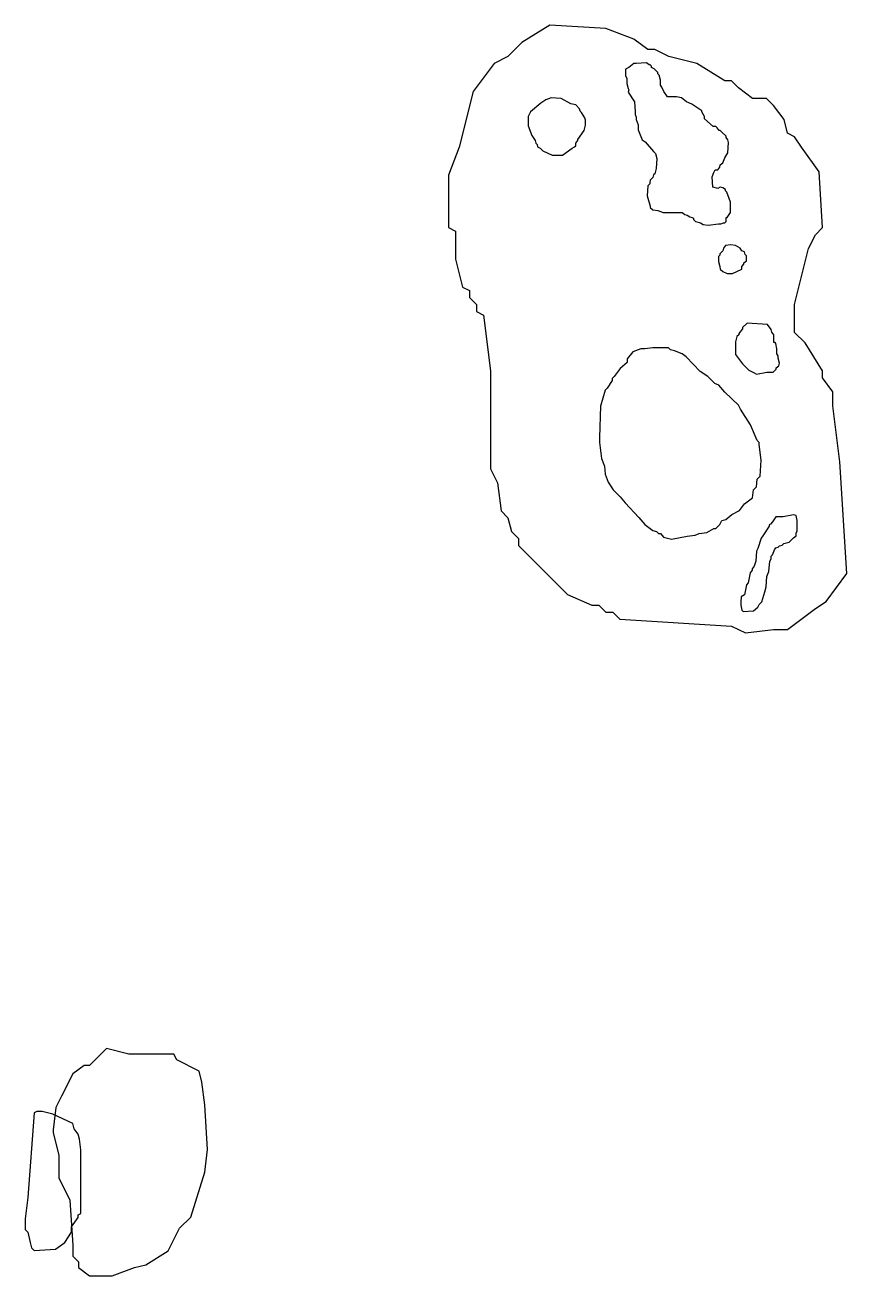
# Model space of a CAD drawing. Header units: metres. Extents: x 7.17 to 8.33, y 8.72 to 10.48.
import ezdxf

# ---------------------------------------------------------------- set-up
doc = ezdxf.new("R2010")
doc.units = ezdxf.units.M

msp = doc.modelspace()

# ---------------------------------------------------------------- linework, layer by layer
at = {"color": 31}
for points in [[(7.7686, 10.1957), (7.77845, 10.1908), (7.77845, 10.1514), (7.7883, 10.112), (7.79814, 10.1071), (7.79814, 10.0972), (7.80799, 10.0874), (7.80799, 10.0775), (7.81783, 10.0726), (7.82768, 9.99383), (7.82768, 9.91506), (7.82768, 9.87568), (7.82768, 9.85598), (7.83753, 9.83629), (7.84245, 9.79691), (7.8523, 9.78706), (7.85722, 9.76737), (7.86706, 9.75752), (7.86706, 9.74768), (7.93599, 9.67875), (7.97045, 9.66398), (7.98029, 9.66398), (7.99014, 9.65414), (7.99999, 9.65414), (8.00983, 9.64429), (8.16737, 9.63445), (8.18706, 9.6246), (8.22645, 9.62952), (8.24614, 9.62952), (8.28553, 9.65906), (8.30029, 9.66891), (8.32983, 9.70829), (8.31999, 9.86583), (8.31014, 9.9446), (8.31014, 9.96429), (8.29537, 9.98398), (8.29537, 9.99383), (8.27076, 10.0332), (8.25599, 10.048), (8.25599, 10.0874), (8.27568, 10.1661), (8.28553, 10.1858), (8.29537, 10.1957), (8.29045, 10.2744), (8.26583, 10.3089), (8.25599, 10.3237), (8.24614, 10.3286), (8.24122, 10.3483), (8.22645, 10.368), (8.2166, 10.3778), (8.19691, 10.3778), (8.17722, 10.3926), (8.16737, 10.4024), (8.15753, 10.4024), (8.11814, 10.4271), (8.07876, 10.4369), (8.05906, 10.4468), (8.04922, 10.4468), (8.02953, 10.4615), (7.99014, 10.4763), (7.91137, 10.4812), (7.87199, 10.4566), (7.8523, 10.4369), (7.8326, 10.4271), (7.80306, 10.3877), (7.78337, 10.3089), (7.7686, 10.2695), (7.7686, 10.2301), (7.7686, 10.2104), (7.7686, 10.2006)], [(7.2115, 8.92043), (7.21941, 8.88878), (7.21941, 8.85713), (7.23524, 8.82549), (7.23919, 8.76219), (7.23919, 8.74637), (7.2471, 8.73846), (7.2471, 8.73055), (7.26293, 8.71868), (7.29457, 8.71868), (7.32622, 8.73055), (7.34204, 8.7345), (7.37369, 8.75428), (7.38951, 8.78593), (7.40534, 8.80175), (7.42512, 8.86504), (7.42907, 8.89669), (7.42512, 8.95998), (7.42116, 8.99163), (7.41721, 9.00745), (7.38556, 9.02328), (7.3816, 9.03119), (7.31831, 9.03119), (7.28666, 9.0391), (7.26293, 9.01537), (7.25502, 9.01537), (7.23919, 9.0035), (7.22337, 8.97185), (7.21546, 8.95603), (7.2115, 8.92438)]]:
    msp.add_lwpolyline(points, close=True, dxfattribs=at)
at = {"color": 227}
for points in [[(8.01781, 10.4098), (8.0196, 10.4062), (8.0196, 10.399), (8.0214, 10.3919), (8.02229, 10.3901), (8.0214, 10.3865), (8.03036, 10.373), (8.03126, 10.3587), (8.03126, 10.3551), (8.03305, 10.3515), (8.03305, 10.3479), (8.03574, 10.3408), (8.03574, 10.3336), (8.04112, 10.3192), (8.0456, 10.3166), (8.05726, 10.3031), (8.05995, 10.3004), (8.06174, 10.2932), (8.06085, 10.2789), (8.05905, 10.2717), (8.05726, 10.2699), (8.05636, 10.2663), (8.05278, 10.2628), (8.05188, 10.2592), (8.05188, 10.2574), (8.04919, 10.2547), (8.04829, 10.2403), (8.05278, 10.226), (8.05278, 10.2242), (8.05636, 10.2206), (8.06354, 10.2197), (8.07071, 10.217), (8.08505, 10.217), (8.09223, 10.217), (8.09581, 10.217), (8.0976, 10.217), (8.10119, 10.2143), (8.10478, 10.2135), (8.10836, 10.2108), (8.11195, 10.2099), (8.11374, 10.209), (8.11374, 10.2072), (8.11643, 10.2045), (8.1236, 10.2027), (8.12719, 10.2), (8.13436, 10.1991), (8.14871, 10.2009), (8.15229, 10.2009), (8.15588, 10.2027), (8.15767, 10.2027), (8.15947, 10.2045), (8.15947, 10.2081), (8.15947, 10.2099), (8.16126, 10.2099), (8.16574, 10.217), (8.16574, 10.2314), (8.16036, 10.2457), (8.15857, 10.2475), (8.15857, 10.2493), (8.15498, 10.252), (8.1514, 10.2529), (8.14781, 10.2511), (8.14064, 10.2529), (8.13974, 10.2672), (8.14243, 10.2735), (8.14422, 10.2771), (8.14781, 10.2771), (8.1505, 10.2807), (8.1514, 10.2843), (8.15498, 10.287), (8.15767, 10.2941), (8.16216, 10.3013), (8.16305, 10.3157), (8.16216, 10.3192), (8.15947, 10.3228), (8.15947, 10.3246), (8.15319, 10.3309), (8.1514, 10.3327), (8.1496, 10.3327), (8.14691, 10.3363), (8.14512, 10.3381), (8.14154, 10.3381), (8.12898, 10.3488), (8.12898, 10.3524), (8.1254, 10.3587), (8.1254, 10.3605), (8.11105, 10.3695), (8.10388, 10.373), (8.09671, 10.3784), (8.08954, 10.3802), (8.08236, 10.3802), (8.07878, 10.3802), (8.07698, 10.3802), (8.0716, 10.3874), (8.06891, 10.3937), (8.06712, 10.3963), (8.06712, 10.4035), (8.06533, 10.4107), (8.06354, 10.4125), (8.06354, 10.4143), (8.05816, 10.4197), (8.05457, 10.4215), (8.05457, 10.4232), (8.05278, 10.425), (8.05098, 10.425), (8.0474, 10.4277), (8.03305, 10.4268), (8.02947, 10.4268), (8.02229, 10.4215), (8.01781, 10.4188), (8.01781, 10.4116), (8.01781, 10.4107)], [(7.88064, 10.339), (7.88602, 10.3255), (7.8905, 10.3183), (7.8914, 10.3148), (7.89319, 10.313), (7.89409, 10.3094), (7.89767, 10.3076), (7.90126, 10.304), (7.91471, 10.2977), (7.92905, 10.2977), (7.9425, 10.3076), (7.94609, 10.3094), (7.94788, 10.3112), (7.94788, 10.3148), (7.95057, 10.3183), (7.95057, 10.3201), (7.95954, 10.3327), (7.96133, 10.3399), (7.96133, 10.347), (7.96043, 10.3506), (7.95595, 10.3578), (7.95416, 10.3596), (7.95326, 10.3632), (7.94788, 10.3686), (7.94071, 10.3703), (7.92726, 10.3775), (7.91292, 10.3784), (7.90574, 10.3757), (7.89857, 10.3712), (7.88423, 10.3587), (7.88064, 10.3524), (7.88064, 10.3452), (7.88064, 10.3417), (7.88064, 10.3399)], [(8.14871, 10.148), (8.1505, 10.1408), (8.1514, 10.1372), (8.15498, 10.1337), (8.16126, 10.131), (8.16843, 10.131), (8.18188, 10.1372), (8.18188, 10.1408), (8.18457, 10.1444), (8.18457, 10.1462), (8.18816, 10.1489), (8.18816, 10.1561), (8.18636, 10.1579), (8.18547, 10.1615), (8.18188, 10.1632), (8.17919, 10.1668), (8.17291, 10.1704), (8.16574, 10.1713), (8.15857, 10.1704), (8.15588, 10.1668), (8.15498, 10.1632), (8.1505, 10.1588), (8.1505, 10.157), (8.14871, 10.1552), (8.14871, 10.1489)], [(8.17291, 10.0171), (8.18278, 10.0037), (8.18816, 9.99828), (8.19174, 9.9947), (8.19891, 9.99111), (8.2025, 9.98932), (8.21685, 9.99201), (8.22402, 9.99201), (8.22581, 9.99201), (8.23029, 9.99649), (8.23029, 9.99828), (8.23388, 10.001), (8.23478, 10.0046), (8.23298, 10.0117), (8.23298, 10.0153), (8.23119, 10.018), (8.23119, 10.0252), (8.2294, 10.0324), (8.2285, 10.0341), (8.22671, 10.0341), (8.22671, 10.0413), (8.22671, 10.0449), (8.22402, 10.0485), (8.22312, 10.0521), (8.21774, 10.0592), (8.18905, 10.061), (8.18278, 10.0548), (8.18278, 10.053), (8.1774, 10.0467), (8.1774, 10.0449), (8.17471, 10.0422), (8.17291, 10.035), (8.17291, 10.0207), (8.17291, 10.018)], [(8.18009, 9.66387), (8.18188, 9.6567), (8.18367, 9.65491), (8.19802, 9.6558), (8.20429, 9.66118), (8.20609, 9.66477), (8.20967, 9.66835), (8.21416, 9.6827), (8.21595, 9.68987), (8.21685, 9.70422), (8.21953, 9.71139), (8.22133, 9.72573), (8.22312, 9.72932), (8.22312, 9.7329), (8.22491, 9.7347), (8.2276, 9.74187), (8.2294, 9.74456), (8.23298, 9.74546), (8.23478, 9.74725), (8.23836, 9.74815), (8.24105, 9.75084), (8.24822, 9.75263), (8.2545, 9.7589), (8.25809, 9.76159), (8.25809, 9.76518), (8.25988, 9.76877), (8.25988, 9.78311), (8.25809, 9.79028), (8.2545, 9.79118), (8.24016, 9.78849), (8.23298, 9.78849), (8.2294, 9.78849), (8.22491, 9.78132), (8.22222, 9.77773), (8.22043, 9.77684), (8.22043, 9.77504), (8.21147, 9.76159), (8.20878, 9.75801), (8.20429, 9.74366), (8.2025, 9.74008), (8.2016, 9.72573), (8.19891, 9.71856), (8.19622, 9.71497), (8.19622, 9.71318), (8.19353, 9.70959), (8.19085, 9.69525), (8.18816, 9.69256), (8.18547, 9.67822), (8.18098, 9.67553), (8.18009, 9.66835), (8.18009, 9.66477)]]:
    msp.add_lwpolyline(points, close=True, dxfattribs=at)
at = {"color": 224}
msp.add_lwpolyline([(7.98107, 9.89291), (7.98385, 9.87066), (7.98802, 9.85954), (7.98941, 9.84842), (7.99358, 9.83729), (8.00053, 9.82617), (8.01027, 9.81644), (8.01722, 9.80809), (8.03668, 9.78724), (8.04503, 9.7775), (8.05615, 9.76916), (8.06171, 9.76777), (8.06449, 9.76499), (8.06727, 9.76499), (8.07145, 9.75943), (8.08257, 9.75665), (8.10482, 9.76082), (8.11594, 9.76221), (8.1215, 9.76499), (8.13262, 9.76638), (8.14236, 9.77194), (8.14514, 9.77194), (8.1507, 9.7775), (8.15348, 9.78306), (8.15904, 9.78446), (8.16739, 9.79141), (8.17851, 9.79697), (8.18546, 9.8067), (8.19658, 9.81504), (8.19797, 9.82617), (8.20215, 9.83034), (8.20354, 9.84146), (8.20771, 9.84563), (8.2091, 9.86788), (8.20632, 9.89013), (8.20632, 9.89291), (8.20354, 9.89569), (8.1938, 9.91794), (8.1799, 9.94018), (8.17712, 9.94575), (8.15765, 9.96382), (8.14931, 9.97355), (8.14375, 9.97633), (8.13401, 9.98607), (8.12289, 9.99302), (8.10343, 10.0139), (8.09786, 10.018), (8.08674, 10.0222), (8.08118, 10.0236), (8.0784, 10.0264), (8.05615, 10.0264), (8.04503, 10.025), (8.03947, 10.025), (8.02834, 10.0208), (8.02, 10.0111), (8.02, 10.0055), (8.01027, 9.99719), (8.00192, 9.98607), (7.99914, 9.98329), (7.99914, 9.98051), (7.99219, 9.96938), (7.98941, 9.9666), (7.98246, 9.94435), (7.98107, 9.89986), (7.98107, 9.8943)], close=True, dxfattribs=at)
at = {"color": 236}
msp.add_lwpolyline([(7.17192, 8.78435), (7.17566, 8.78061), (7.17939, 8.76568), (7.18125, 8.75822), (7.18499, 8.75449), (7.21485, 8.75635), (7.22791, 8.76568), (7.23724, 8.78061), (7.23724, 8.78808), (7.24657, 8.80114), (7.24657, 8.80488), (7.25031, 8.80674), (7.25031, 8.86646), (7.25031, 8.89632), (7.24844, 8.91125), (7.24657, 8.91872), (7.24097, 8.92618), (7.23911, 8.93365), (7.21111, 8.94671), (7.19618, 8.95044), (7.18872, 8.95044), (7.18499, 8.94857), (7.17566, 8.82914), (7.17192, 8.79928), (7.17192, 8.78621)], close=True, dxfattribs=at)

doc.saveas('drawing.dxf')
